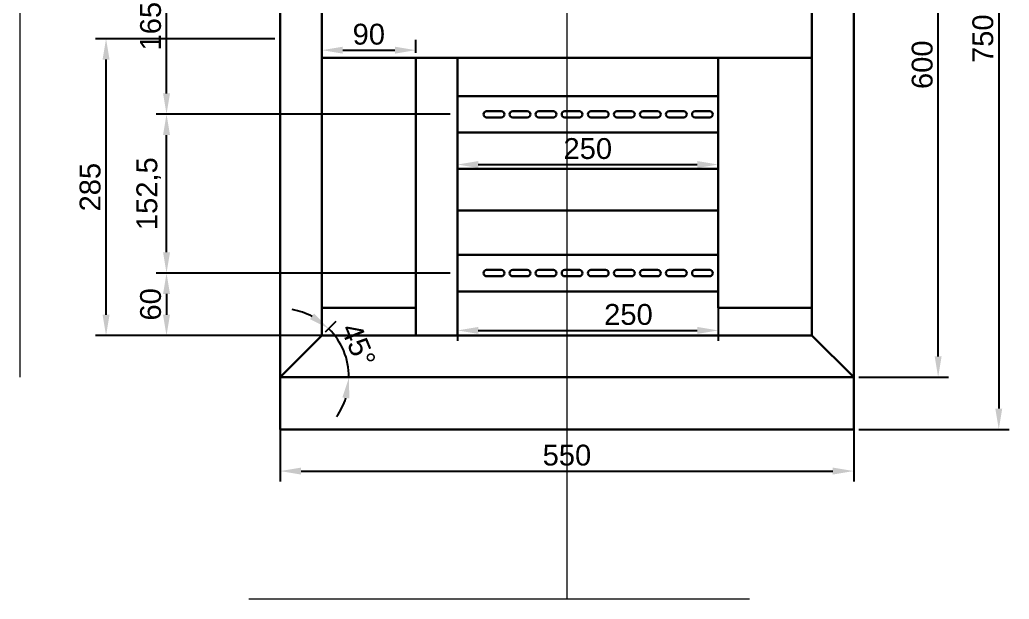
# Model space of a CAD drawing. Header units: millimetres. Extents: x 0 to 53000, y -591 to 24400.
# Drawn here: x 21919 to 22867, y 2112 to 2668 of the extents above; entities that cross this region are included whole.
import ezdxf

# ---------------------------------------------------------------- set-up
doc = ezdxf.new("R2010")
doc.units = ezdxf.units.MM
doc.layers.add('КК перф 40х60', color=6, linetype='Continuous', lineweight=30)
doc.layers.add('Основная', color=7, linetype='Continuous', lineweight=30)
doc.layers.add('Привязки', color=2, linetype='Continuous', lineweight=0, plot=False, transparency=0.8)
doc.layers.add('размеры', color=3, linetype='Continuous')
doc.styles.get("Standard").update_dxf_attribs({"font": 'arial.ttf'})
doc.dimstyles.new('ISO2', dxfattribs={"dimtxt": 20, "dimasz": 20, "dimexe": 10, "dimexo": 5, "dimgap": 5, "dimtad": 1, "dimdec": 4, "dimdsep": 46, "dimlunit": 6, "dimtxsty": 'Standard', "dimcen": 20, "dimadec": 0, "dimazin": 0, "dimtfac": 1, "dimtdec": 4, "dimtmove": 0, "dimatfit": 3, "dimfxl": 1, "dimtolj": 1, "dimtzin": 0, "dimarcsym": 0})

# ---------------------------------------------------------------- blocks, each defined once
blk = doc.blocks.new('*D229')
at = {"layer": 'Defpoints', "color": 0, "transparency": 16777216}
for p in [(22718.25, 2925), (22799.25, 2925), (22718.25, 2325)]:
    blk.add_point(p, dxfattribs=at)
at = {"layer": 'размеры', "color": 0, "lineweight": -2, "transparency": 16777216}
for p, q in [((22723.25, 2925), (22809.25, 2925)), ((22799.25, 2345), (22799.25, 2905)), ((22723.25, 2325), (22809.25, 2325))]:
    blk.add_line(p, q, dxfattribs=at)
at = {"layer": 'размеры', "color": 0, "transparency": 16777216}
for points in [[(22795.92, 2905), (22802.58, 2905), (22799.25, 2925)], [(22795.92, 2345), (22802.58, 2345), (22799.25, 2325)]]:
    blk.add_solid(points, dxfattribs=at)
at = {"layer": 'размеры', "color": 0, "transparency": 16777216, "insert": (22784.04, 2625), "char_height": 20, "attachment_point": 5, "rotation": 90}
blk.add_mtext('\\A1;600', dxfattribs=at)
blk = doc.blocks.new('*D232')
at = {"layer": 'Defpoints', "color": 0, "transparency": 16777216}
for p in [(22168.25, 2325), (22718.25, 2325), (22718.25, 2235)]:
    blk.add_point(p, dxfattribs=at)
at = {"layer": 'размеры', "color": 0, "lineweight": -2, "transparency": 16777216}
for p, q in [((22168.25, 2320), (22168.25, 2225)), ((22718.25, 2320), (22718.25, 2225)), ((22188.25, 2235), (22698.25, 2235))]:
    blk.add_line(p, q, dxfattribs=at)
at = {"layer": 'размеры', "color": 0, "transparency": 16777216}
for points in [[(22188.25, 2238.33), (22188.25, 2231.67), (22168.25, 2235)], [(22698.25, 2238.33), (22698.25, 2231.67), (22718.25, 2235)]]:
    blk.add_solid(points, dxfattribs=at)
at = {"layer": 'размеры', "color": 0, "transparency": 16777216, "insert": (22443.25, 2250.21), "char_height": 20, "attachment_point": 5}
blk.add_mtext('\\A1;550', dxfattribs=at)
blk = doc.blocks.new('*D193')
at = {"layer": 'Defpoints', "color": 0, "transparency": 16777216}
for p in [(22338.25, 2560), (22588.25, 2560), (22588.25, 2529.22)]:
    blk.add_point(p, dxfattribs=at)
at = {"layer": 'размеры', "color": 0, "lineweight": -2, "transparency": 16777216}
for p, q in [((22338.25, 2555), (22338.25, 2519.22)), ((22588.25, 2555), (22588.25, 2519.22)), ((22358.25, 2529.22), (22568.25, 2529.22))]:
    blk.add_line(p, q, dxfattribs=at)
at = {"layer": 'размеры', "color": 0, "transparency": 16777216}
for points in [[(22358.25, 2532.55), (22358.25, 2525.88), (22338.25, 2529.22)], [(22568.25, 2532.55), (22568.25, 2525.88), (22588.25, 2529.22)]]:
    blk.add_solid(points, dxfattribs=at)
at = {"layer": 'размеры', "color": 0, "transparency": 16777216, "insert": (22463.25, 2544.43), "char_height": 20, "attachment_point": 5}
blk.add_mtext('\\A1;250', dxfattribs=at)
blk = doc.blocks.new('*D234')
at = {"layer": 'Defpoints', "color": 0, "transparency": 16777216}
for p in [(22208.25, 2365), (22232, 2342.08), (22168.25, 2325), (22168.25, 2325), (22443.25, 2325)]:
    blk.add_point(p, dxfattribs=at)
at = {"layer": 'размеры', "color": 0, "lineweight": -2, "transparency": 16777216}
blk.add_line((22211.78, 2368.54), (22221.99, 2378.74), dxfattribs=at)
for start, end in [(62.42948, 79.85897), (360, 45), (325.14103, 342.57052)]:
    blk.add_arc((22168.25, 2325), 66, start, end, dxfattribs=at)
at = {"layer": 'размеры', "color": 0, "transparency": 16777216}
for points in [[(22200.77, 2386.19), (22196.82, 2380.82), (22214.92, 2371.67)], [(22227.92, 2305.74), (22234.51, 2304.73), (22234.25, 2325)]]:
    blk.add_solid(points, dxfattribs=at)
at = {"layer": 'размеры', "color": 0, "transparency": 16777216, "insert": (22243.24, 2356.06), "char_height": 20, "attachment_point": 5, "rotation": 292.5}
blk.add_mtext('\\A1;45°', dxfattribs=at)
blk = doc.blocks.new('*D235')
at = {"layer": 'Defpoints', "color": 0, "transparency": 16777216}
for p in [(22168.25, 2925), (22168.25, 2925), (22208.25, 2908.43), (22199.1, 2850.51), (22168.25, 2650)]:
    blk.add_point(p, dxfattribs=at)
at = {"layer": 'размеры', "color": 0, "lineweight": -2, "transparency": 16777216}
blk.add_line((22212.87, 2906.52), (22251.97, 2890.32), dxfattribs=at)
blk.add_arc((22168.25, 2925), 80.62, 284.25003, 323.24997, dxfattribs=at)
at = {"layer": 'размеры', "color": 0, "transparency": 16777216}
for points in [[(22229.95, 2878.41), (22235.75, 2875.11), (22242.73, 2894.15)], [(22188.51, 2843.55), (22187.68, 2850.17), (22168.25, 2844.38)]]:
    blk.add_solid(points, dxfattribs=at)
at = {"layer": 'размеры', "color": 0, "transparency": 16777216, "insert": (22204.59, 2870.61), "char_height": 20, "attachment_point": 5, "rotation": 33.75}
blk.add_mtext('\\A1;68°', dxfattribs=at)
blk = doc.blocks.new('*D195')
at = {"layer": 'Defpoints', "color": 0, "transparency": 16777216}
for p in [(22059.25, 2742.5), (22168.25, 2742.5), (22336.25, 2577.5)]:
    blk.add_point(p, dxfattribs=at)
at = {"layer": 'размеры', "color": 0, "lineweight": -2, "transparency": 16777216}
for p, q in [((22163.25, 2742.5), (22049.25, 2742.5)), ((22059.25, 2597.5), (22059.25, 2722.5)), ((22331.25, 2577.5), (22049.25, 2577.5))]:
    blk.add_line(p, q, dxfattribs=at)
at = {"layer": 'размеры', "color": 0, "transparency": 16777216}
for points in [[(22055.92, 2722.5), (22062.58, 2722.5), (22059.25, 2742.5)], [(22055.92, 2597.5), (22062.58, 2597.5), (22059.25, 2577.5)]]:
    blk.add_solid(points, dxfattribs=at)
at = {"layer": 'размеры', "color": 0, "transparency": 16777216, "insert": (22044.04, 2662.01), "char_height": 20, "attachment_point": 5, "rotation": 90}
blk.add_mtext('\\A1;165', dxfattribs=at)
blk = doc.blocks.new('*D196')
at = {"layer": 'Defpoints', "color": 0, "transparency": 16777216}
for p in [(22059.25, 2577.5), (22336.25, 2577.5), (22336.25, 2425)]:
    blk.add_point(p, dxfattribs=at)
at = {"layer": 'размеры', "color": 0, "lineweight": -2, "transparency": 16777216}
for p, q in [((22331.25, 2577.5), (22049.25, 2577.5)), ((22059.25, 2445), (22059.25, 2557.5)), ((22331.25, 2425), (22049.25, 2425))]:
    blk.add_line(p, q, dxfattribs=at)
at = {"layer": 'размеры', "color": 0, "transparency": 16777216}
for points in [[(22055.92, 2557.5), (22062.58, 2557.5), (22059.25, 2577.5)], [(22055.92, 2445), (22062.58, 2445), (22059.25, 2425)]]:
    blk.add_solid(points, dxfattribs=at)
at = {"layer": 'размеры', "color": 0, "transparency": 16777216, "insert": (22042.23, 2501.25), "char_height": 20, "attachment_point": 5, "rotation": 90}
blk.add_mtext('\\A1;152,5', dxfattribs=at)
blk = doc.blocks.new('*D197')
at = {"layer": 'Defpoints', "color": 0, "transparency": 16777216}
for p in [(22338.25, 2407.5), (22588.25, 2407.5), (22588.25, 2370)]:
    blk.add_point(p, dxfattribs=at)
at = {"layer": 'размеры', "color": 0, "lineweight": -2, "transparency": 16777216}
for p, q in [((22338.25, 2402.5), (22338.25, 2360)), ((22588.25, 2402.5), (22588.25, 2360)), ((22358.25, 2370), (22568.25, 2370))]:
    blk.add_line(p, q, dxfattribs=at)
at = {"layer": 'размеры', "color": 0, "transparency": 16777216}
for points in [[(22358.25, 2373.33), (22358.25, 2366.67), (22338.25, 2370)], [(22568.25, 2373.33), (22568.25, 2366.67), (22588.25, 2370)]]:
    blk.add_solid(points, dxfattribs=at)
at = {"layer": 'размеры', "color": 0, "transparency": 16777216, "insert": (22502.25, 2385.21), "char_height": 20, "attachment_point": 5}
blk.add_mtext('\\A1;250', dxfattribs=at)
blk = doc.blocks.new('*D227')
at = {"layer": 'Defpoints', "color": 0, "transparency": 16777216}
for p in [(22336.25, 2425), (22059.25, 2365), (22336.25, 2365)]:
    blk.add_point(p, dxfattribs=at)
at = {"layer": 'размеры', "color": 0, "lineweight": -2, "transparency": 16777216}
for p, q in [((22331.25, 2425), (22049.25, 2425)), ((22059.25, 2405), (22059.25, 2385)), ((22331.25, 2365), (22049.25, 2365))]:
    blk.add_line(p, q, dxfattribs=at)
at = {"layer": 'размеры', "color": 0, "transparency": 16777216}
for points in [[(22055.92, 2405), (22062.58, 2405), (22059.25, 2425)], [(22055.92, 2385), (22062.58, 2385), (22059.25, 2365)]]:
    blk.add_solid(points, dxfattribs=at)
at = {"layer": 'размеры', "color": 0, "transparency": 16777216, "insert": (22044.04, 2395), "char_height": 20, "attachment_point": 5, "rotation": 90}
blk.add_mtext('\\A1;60', dxfattribs=at)
blk = doc.blocks.new('*D228')
at = {"layer": 'Defpoints', "color": 0, "transparency": 16777216}
for p in [(22718.25, 3025), (22718.25, 2275), (22857.41, 2275)]:
    blk.add_point(p, dxfattribs=at)
at = {"layer": 'размеры', "color": 0, "lineweight": -2, "transparency": 16777216}
for p, q in [((22723.25, 3025), (22867.41, 3025)), ((22857.41, 3005), (22857.41, 2295)), ((22723.25, 2275), (22867.41, 2275))]:
    blk.add_line(p, q, dxfattribs=at)
at = {"layer": 'размеры', "color": 0, "transparency": 16777216}
for points in [[(22854.08, 3005), (22860.74, 3005), (22857.41, 3025)], [(22854.08, 2295), (22860.74, 2295), (22857.41, 2275)]]:
    blk.add_solid(points, dxfattribs=at)
at = {"layer": 'размеры', "color": 0, "transparency": 16777216, "insert": (22842.2, 2650), "char_height": 20, "attachment_point": 5, "rotation": 90}
blk.add_mtext('\\A1;750', dxfattribs=at)
blk = doc.blocks.new('*D238')
at = {"layer": 'Defpoints', "color": 0, "transparency": 16777216}
for p in [(22001.25, 2650), (22168.25, 2650), (22168.25, 2365)]:
    blk.add_point(p, dxfattribs=at)
at = {"layer": 'размеры', "color": 0, "lineweight": -2, "transparency": 16777216}
for p, q in [((22163.25, 2650), (21991.25, 2650)), ((22001.25, 2385), (22001.25, 2630)), ((22163.25, 2365), (21991.25, 2365))]:
    blk.add_line(p, q, dxfattribs=at)
at = {"layer": 'размеры', "color": 0, "transparency": 16777216}
for points in [[(21997.92, 2630), (22004.58, 2630), (22001.25, 2650)], [(21997.92, 2385), (22004.58, 2385), (22001.25, 2365)]]:
    blk.add_solid(points, dxfattribs=at)
at = {"layer": 'размеры', "color": 0, "transparency": 16777216, "insert": (21986.04, 2507.5), "char_height": 20, "attachment_point": 5, "rotation": 90}
blk.add_mtext('\\A1;285', dxfattribs=at)
blk = doc.blocks.new('*D239')
at = {"layer": 'Defpoints', "color": 0, "transparency": 16777216}
for p in [(22298.25, 2639), (22208.25, 2631.57), (22298.25, 2631.57)]:
    blk.add_point(p, dxfattribs=at)
at = {"layer": 'размеры', "color": 0, "lineweight": -2, "transparency": 16777216}
for p, q in [((22208.25, 2636.57), (22208.25, 2649)), ((22298.25, 2636.57), (22298.25, 2649)), ((22228.25, 2639), (22278.25, 2639))]:
    blk.add_line(p, q, dxfattribs=at)
at = {"layer": 'размеры', "color": 0, "transparency": 16777216}
for points in [[(22228.25, 2642.33), (22228.25, 2635.67), (22208.25, 2639)], [(22278.25, 2642.33), (22278.25, 2635.67), (22298.25, 2639)]]:
    blk.add_solid(points, dxfattribs=at)
at = {"layer": 'размеры', "color": 0, "transparency": 16777216, "insert": (22253.25, 2654.21), "char_height": 20, "attachment_point": 5}
blk.add_mtext('\\A1;90', dxfattribs=at)

msp = doc.modelspace()

# ---------------------------------------------------------------- linework, layer by layer
at = {"layer": 'КК перф 40х60'}
for p, q in [((22168.24933, 2925), (22168.24933, 2650)), ((22718.24933, 2925), (22718.24933, 2650)), ((22208.24933, 2650), (22208.24933, 2908.43146)), ((22678.24933, 2650), (22678.24933, 2908.43146)), ((22168.24933, 2325), (22168.24933, 2650)), ((22208.24933, 2650), (22208.24933, 2365)), ((22678.24933, 2650), (22678.24933, 2365)), ((22718.24933, 2325), (22718.24933, 2650)), ((22208.24933, 2631.56854), (22678.24933, 2631.56854)), ((22298.24927, 2631.56854), (22338.24927, 2631.56854)), ((22298.24927, 2631.56854), (22338.24927, 2631.56854)), ((22298.24933, 2631.56854), (22298.24933, 2365)), ((22338.24933, 2365), (22338.24933, 2631.56854)), ((22338.24933, 2525.00006), (22338.24933, 2485.00006)), ((22588.24933, 2525.00006), (22338.24933, 2525.00006)), ((22588.24933, 2525.00006), (22588.24933, 2485.00006)), ((22588.24933, 2525.00006), (22588.24933, 2485.00006)), ((22678.24933, 2485), (22678.24933, 2525)), ((22337.24933, 2485), (22588.24933, 2485.00006)), ((22208.24933, 2365), (22168.24933, 2325)), ((22443.24933, 2365), (22208.24933, 2365)), ((22443.24933, 2365), (22678.24933, 2365)), ((22678.24933, 2365), (22718.24933, 2325)), ((22168.24933, 2325), (22443.24933, 2325)), ((22718.24933, 2325), (22443.24933, 2325))]:
    msp.add_line(p, q, dxfattribs=at)
at = {"layer": 'Основная'}
for p, q in [((22168.24933, 2275), (22168.24933, 3025)), ((22718.24933, 3025), (22718.24933, 2275)), ((22208.24933, 2391.56854), (22208.24933, 2631.56854)), ((22208.24933, 2631.56854), (22298.24933, 2631.56854)), ((22298.24933, 2631.56854), (22298.24933, 2391.56854)), ((22588.24933, 2391.56854), (22588.24933, 2631.56854)), ((22588.24933, 2631.56854), (22678.24933, 2631.56854)), ((22678.24933, 2631.56854), (22678.24933, 2391.56854)), ((22338.24932, 2594.99997), (22466.24931, 2595)), ((22338.24932, 2595), (22338.24933, 2560)), ((22466.24931, 2595), (22523.24931, 2595)), ((22523.24931, 2595), (22548.24931, 2595)), ((22548.24931, 2595), (22573.24931, 2595)), ((22573.24931, 2595), (22588.24934, 2595)), ((22588.24934, 2595), (22588.24933, 2560)), ((22373.24931, 2580.50001), (22366.24931, 2580.50001)), ((22366.24931, 2574.50001), (22373.24931, 2574.50001)), ((22380.24931, 2580.5), (22373.24931, 2580.5)), ((22373.24931, 2574.5), (22380.24931, 2574.5)), ((22383.24931, 2577.5), (22383.24931, 2577.5)), ((22398.24931, 2580.50001), (22391.24931, 2580.50001)), ((22391.24931, 2574.50001), (22398.24931, 2574.50001)), ((22405.24931, 2580.5), (22398.24931, 2580.5)), ((22398.24931, 2574.5), (22405.24931, 2574.5)), ((22408.24931, 2577.5), (22408.24931, 2577.5)), ((22423.24931, 2580.50001), (22416.24931, 2580.50001)), ((22416.24931, 2574.50001), (22423.24931, 2574.50001)), ((22430.24931, 2580.5), (22423.24931, 2580.5)), ((22423.24931, 2574.5), (22430.24931, 2574.5)), ((22433.24931, 2577.5), (22433.24931, 2577.5)), ((22448.24931, 2580.50001), (22441.24931, 2580.50001)), ((22441.24931, 2574.50001), (22448.24931, 2574.50001)), ((22455.24931, 2580.5), (22448.24931, 2580.5)), ((22448.24931, 2574.5), (22455.24931, 2574.5)), ((22458.24931, 2577.5), (22458.24931, 2577.5)), ((22473.24931, 2580.50001), (22466.24931, 2580.50001)), ((22466.24931, 2574.50001), (22473.24931, 2574.50001)), ((22480.24931, 2580.5), (22473.24931, 2580.5)), ((22473.24931, 2574.5), (22480.24931, 2574.5)), ((22483.24931, 2577.5), (22483.24931, 2577.5)), ((22498.24931, 2580.50001), (22491.24931, 2580.50001)), ((22491.24931, 2574.50001), (22498.24931, 2574.50001)), ((22505.24931, 2580.5), (22498.24931, 2580.5)), ((22498.24931, 2574.5), (22505.24931, 2574.5)), ((22508.24931, 2577.5), (22508.24931, 2577.5)), ((22523.24931, 2580.50001), (22516.24931, 2580.50001)), ((22516.24931, 2574.50001), (22523.24931, 2574.50001)), ((22530.24931, 2580.5), (22523.24931, 2580.5)), ((22523.24931, 2574.5), (22530.24931, 2574.5)), ((22533.24931, 2577.5), (22533.24931, 2577.5)), ((22548.24931, 2580.50001), (22541.24931, 2580.50001)), ((22541.24931, 2574.50001), (22548.24931, 2574.50001)), ((22555.24931, 2580.5), (22548.24931, 2580.5)), ((22548.24931, 2574.5), (22555.24931, 2574.5)), ((22558.24931, 2577.5), (22558.24931, 2577.5)), ((22573.24931, 2580.50001), (22566.24931, 2580.50001)), ((22566.24931, 2574.50001), (22573.24931, 2574.50001)), ((22580.24931, 2580.5), (22573.24931, 2580.5)), ((22573.24931, 2574.5), (22580.24931, 2574.5)), ((22583.24931, 2577.5), (22583.24931, 2577.5)), ((22338.24933, 2560), (22511.24931, 2560)), ((22588.24933, 2560.00003), (22511.24931, 2560)), ((22338.24933, 2442.5), (22338.24933, 2407.5)), ((22338.24933, 2442.49996), (22473.24932, 2442.49999)), ((22473.24932, 2442.49999), (22523.24932, 2442.49999)), ((22523.24932, 2442.49999), (22548.24932, 2442.49999)), ((22548.24932, 2442.49999), (22573.24932, 2442.49999)), ((22573.24932, 2442.49999), (22588.24933, 2442.49999)), ((22588.24933, 2442.49999), (22588.24932, 2407.49999)), ((22373.24932, 2428), (22366.24932, 2428)), ((22366.24932, 2422), (22373.24932, 2422)), ((22380.24932, 2427.99999), (22373.24932, 2427.99999)), ((22373.24932, 2421.99999), (22380.24932, 2421.99999)), ((22383.24932, 2424.99999), (22383.24932, 2424.99999)), ((22398.24932, 2428), (22391.24932, 2428)), ((22391.24932, 2422), (22398.24932, 2422)), ((22405.24932, 2427.99999), (22398.24932, 2427.99999)), ((22398.24932, 2421.99999), (22405.24932, 2421.99999)), ((22408.24932, 2424.99999), (22408.24932, 2424.99999)), ((22423.24932, 2428), (22416.24932, 2428)), ((22416.24932, 2422), (22423.24932, 2422)), ((22430.24932, 2427.99999), (22423.24932, 2427.99999)), ((22423.24932, 2421.99999), (22430.24932, 2421.99999)), ((22433.24932, 2424.99999), (22433.24932, 2424.99999)), ((22448.24932, 2428), (22441.24932, 2428)), ((22441.24932, 2422), (22448.24932, 2422)), ((22455.24932, 2427.99999), (22448.24932, 2427.99999)), ((22455.24932, 2427.99999), (22448.24932, 2427.99999)), ((22448.24932, 2421.99999), (22455.24932, 2421.99999)), ((22448.24932, 2421.99999), (22455.24932, 2421.99999)), ((22458.24932, 2424.99999), (22458.24932, 2424.99999)), ((22458.24932, 2424.99999), (22458.24932, 2424.99999)), ((22473.24932, 2428), (22466.24932, 2428)), ((22466.24932, 2422), (22473.24932, 2422)), ((22480.24932, 2427.99999), (22473.24932, 2427.99999)), ((22473.24932, 2421.99999), (22480.24932, 2421.99999)), ((22483.24932, 2424.99999), (22483.24932, 2424.99999)), ((22483.24932, 2424.99999), (22483.24932, 2424.99999)), ((22483.24932, 2424.99999), (22483.24932, 2424.99999)), ((22498.24932, 2428), (22491.24932, 2428)), ((22491.24932, 2422), (22498.24932, 2422)), ((22505.24932, 2427.99999), (22498.24932, 2427.99999)), ((22498.24932, 2421.99999), (22505.24932, 2421.99999)), ((22508.24932, 2424.99999), (22508.24932, 2424.99999)), ((22523.24932, 2428), (22516.24932, 2428)), ((22516.24932, 2422), (22523.24932, 2422)), ((22530.24932, 2427.99999), (22523.24932, 2427.99999)), ((22523.24932, 2421.99999), (22530.24932, 2421.99999)), ((22533.24932, 2424.99999), (22533.24932, 2424.99999)), ((22548.24932, 2428), (22541.24932, 2428)), ((22541.24932, 2422), (22548.24932, 2422)), ((22555.24932, 2427.99999), (22548.24932, 2427.99999)), ((22548.24932, 2421.99999), (22555.24932, 2421.99999)), ((22558.24932, 2424.99999), (22558.24932, 2424.99999)), ((22573.24932, 2428), (22566.24932, 2428)), ((22566.24932, 2422), (22573.24932, 2422)), ((22580.24932, 2427.99999), (22573.24932, 2427.99999)), ((22573.24932, 2421.99999), (22580.24932, 2421.99999)), ((22583.24932, 2424.99999), (22583.24932, 2424.99999)), ((22338.24933, 2407.5), (22473.24932, 2407.5)), ((22473.24932, 2407.49999), (22523.24932, 2407.49999)), ((22523.24932, 2407.49999), (22548.24932, 2407.5)), ((22548.24932, 2407.49999), (22573.24932, 2407.5)), ((22573.24932, 2407.49999), (22588.24932, 2407.5)), ((22298.24933, 2391.56854), (22208.24933, 2391.56854)), ((22678.24933, 2391.56854), (22588.24933, 2391.56854)), ((22718.24933, 2275), (22168.24933, 2275))]:
    msp.add_line(p, q, dxfattribs=at)
for centre, start, end in [((22366.24931, 2577.50001), 90, 180), ((22366.24931, 2577.50001), 180, 270), ((22380.24931, 2577.5), 0, 90), ((22380.24931, 2577.5), 270, 0), ((22391.24931, 2577.50001), 90, 180), ((22391.24931, 2577.50001), 180, 270), ((22405.24931, 2577.5), 0, 90), ((22405.24931, 2577.5), 270, 0), ((22416.24931, 2577.50001), 90, 180), ((22416.24931, 2577.50001), 180, 270), ((22430.24931, 2577.5), 0, 90), ((22430.24931, 2577.5), 270, 0), ((22441.24931, 2577.50001), 90, 180), ((22441.24931, 2577.50001), 180, 270), ((22455.24931, 2577.5), 0, 90), ((22455.24931, 2577.5), 270, 0), ((22466.24931, 2577.50001), 90, 180), ((22466.24931, 2577.50001), 90, 180), ((22466.24931, 2577.50001), 180, 270), ((22466.24931, 2577.50001), 180, 270), ((22480.24931, 2577.5), 0, 90), ((22480.24931, 2577.5), 270, 0), ((22491.24931, 2577.50001), 90, 180), ((22491.24931, 2577.50001), 180, 270), ((22505.24931, 2577.5), 0, 90), ((22505.24931, 2577.5), 270, 0), ((22516.24931, 2577.50001), 90, 180), ((22516.24931, 2577.50001), 180, 270), ((22530.24931, 2577.5), 0, 90), ((22530.24931, 2577.5), 270, 0), ((22541.24931, 2577.50001), 90, 180), ((22541.24931, 2577.50001), 180, 270), ((22555.24931, 2577.5), 0, 90), ((22555.24931, 2577.5), 270, 0), ((22566.24931, 2577.50001), 90, 180), ((22566.24931, 2577.50001), 180, 270), ((22580.24931, 2577.5), 0, 90), ((22580.24931, 2577.5), 270, 0), ((22366.24932, 2425), 90, 180), ((22366.24932, 2425), 180, 270), ((22380.24932, 2424.99999), 0, 90), ((22380.24932, 2424.99999), 270, 0), ((22391.24932, 2425), 90, 180), ((22391.24932, 2425), 180, 270), ((22405.24932, 2424.99999), 0, 90), ((22405.24932, 2424.99999), 270, 0), ((22416.24932, 2425), 90, 180), ((22416.24932, 2425), 180, 270), ((22430.24932, 2424.99999), 0, 90), ((22430.24932, 2424.99999), 270, 0), ((22441.24932, 2425), 90, 180), ((22441.24932, 2425), 180, 270), ((22455.24932, 2424.99999), 0, 90), ((22455.24932, 2424.99999), 0, 90), ((22455.24932, 2424.99999), 270, 0), ((22455.24932, 2424.99999), 270, 0), ((22466.24932, 2425), 90, 180), ((22466.24932, 2425), 180, 270), ((22480.24932, 2424.99999), 0, 90), ((22480.24932, 2424.99999), 270, 0), ((22491.24932, 2425), 90, 180), ((22491.24932, 2425), 180, 270), ((22505.24932, 2424.99999), 0, 90), ((22505.24932, 2424.99999), 270, 0), ((22516.24932, 2425), 90, 180), ((22516.24932, 2425), 180, 270), ((22530.24932, 2424.99999), 0, 90), ((22530.24932, 2424.99999), 270, 0), ((22541.24932, 2425), 90, 180), ((22541.24932, 2425), 180, 270), ((22555.24932, 2424.99999), 0, 90), ((22555.24932, 2424.99999), 270, 0), ((22566.24932, 2425), 90, 180), ((22566.24932, 2425), 180, 270), ((22580.24932, 2424.99999), 0, 90), ((22580.24932, 2424.99999), 270, 0)]:
    msp.add_arc(centre, 3, start, end, dxfattribs=at)
at = {"layer": 'Привязки'}
for p, q in [((22443.24933, 3243), (22443.24933, 2112)), ((21918.5318, 2925), (21918.5318, 2325)), ((22718.24933, 2725), (22718.24933, 2625)), ((22718.24933, 2625), (22718.24933, 2525)), ((22718.24933, 2525), (22718.24933, 2425)), ((22718.24933, 2425), (22718.24933, 2325)), ((22618.24933, 2112), (22138.24933, 2112))]:
    msp.add_line(p, q, dxfattribs=at)

# ---------------------------------------------------------------- dimensions: what is measured, and where the dimension line sits
at = {"layer": 'размеры'}
for base, p1, p2, picture, middle in [((22857.4092, 2275), (22718.24933, 3025), (22718.24933, 2275), '*D228', (22842.19774, 2650)), ((22799.24933, 2925), (22718.24933, 2325), (22718.24933, 2925), '*D229', (22784.03787, 2625)), ((22001.24933, 2650), (22168.24933, 2365), (22168.24933, 2650), '*D238', (21986.03787, 2507.5)), ((22059.24933, 2577.50001), (22336.24933, 2425), (22336.24932, 2577.50001), '*D196', (22042.23023, 2501.25)), ((22059.24933, 2365), (22336.24933, 2425), (22336.24933, 2365), '*D227', (22044.03787, 2395))]:
    dim = msp.add_linear_dim(base=base, p1=p1, p2=p2, angle=90, dimstyle='ISO2', dxfattribs=at)
    dim.commit()
    dim.dimension.update_dxf_attribs({"geometry": picture, "text_midpoint": middle})
for base, line1, line2, picture, middle in [((22199.10225, 2850.51445), ((22168.24933, 2925), (22168.24933, 2650)), ((22168.24933, 2925), (22208.24933, 2908.43146)), '*D235', (22204.5898, 2870.61264)), ((22232.00043, 2342.08206), ((22168.24933, 2325), (22443.24933, 2325)), ((22208.24933, 2365), (22168.24933, 2325)), '*D234', (22243.24112, 2356.06262))]:
    dim = msp.add_angular_dim_2l(base=base, line1=line1, line2=line2, dimstyle='ISO2', dxfattribs=at)
    dim.commit()
    dim.dimension.update_dxf_attribs({"geometry": picture, "text_midpoint": middle})
dim = msp.add_linear_dim(base=(22059.24933, 2742.5), p1=(22336.24932, 2577.50001), p2=(22168.24933, 2742.5), angle=90, dimstyle='ISO2', dxfattribs=at)
dim.commit()
dim.dimension.update_dxf_attribs({"geometry": '*D195', "text_midpoint": (22059.24933, 2662.00948), "dimtype": 160})
for base, p1, p2, picture, middle in [((22298.24933, 2639), (22208.24933, 2631.56854), (22298.24933, 2631.56854), '*D239', (22253.24933, 2654.21146)), ((22588.24933, 2529.21573), (22338.24933, 2560), (22588.24933, 2560.00003), '*D193', (22463.24933, 2544.42719)), ((22718.24933, 2235), (22168.24933, 2325), (22718.24933, 2325), '*D232', (22443.24933, 2250.21146))]:
    dim = msp.add_linear_dim(base=base, p1=p1, p2=p2, dimstyle='ISO2', dxfattribs=at)
    dim.commit()
    dim.dimension.update_dxf_attribs({"geometry": picture, "text_midpoint": middle})
dim = msp.add_linear_dim(base=(22588.24931, 2370), p1=(22338.24933, 2407.5), p2=(22588.24931, 2407.49999), dimstyle='ISO2', dxfattribs=at)
dim.commit()
dim.dimension.update_dxf_attribs({"geometry": '*D197', "text_midpoint": (22502.24933, 2370), "dimtype": 160})

doc.saveas('drawing.dxf')
